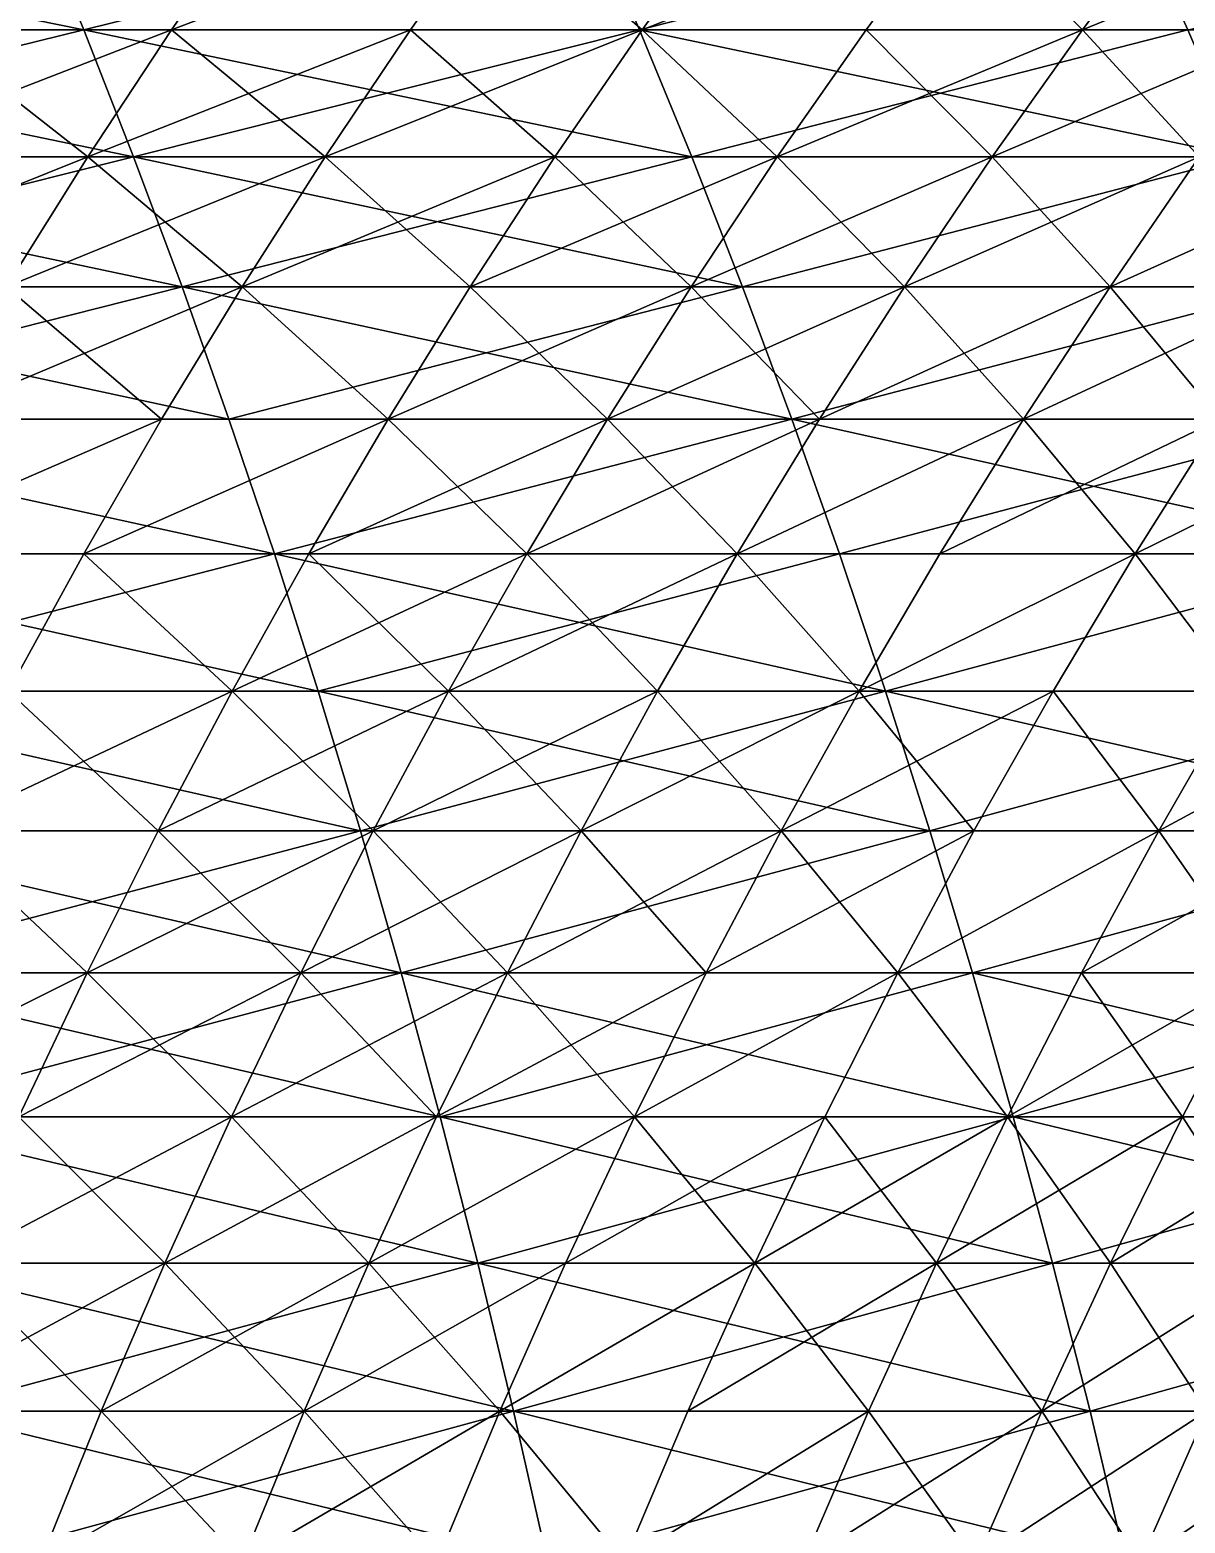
# Model space of a CAD drawing. Header units: millimetres. Extents: x -3250 to 8000, y -3250 to 3250.
# Drawn here: x 6162.1 to 6299.6, y 351.7 to 529.3 of the extents above; entities that cross this region are included whole.
import ezdxf

# ---------------------------------------------------------------- set-up
doc = ezdxf.new("R2010")
doc.units = ezdxf.units.MM
doc.header["$MEASUREMENT"] = 0
doc.layers.add('MESH_3D', color=2, linetype='CONTINUOUS')

msp = doc.modelspace()

# ---------------------------------------------------------------- linework, layer by layer
at = {"layer": 'MESH_3D'}
for points in [[(6168.55, 529.35, 25769.46), (6095.77, 544.14, 25790.69), (6101.58, 529.35, 25802.75)], [(6162.45, 544.14, 25757.55), (6095.77, 544.14, 25790.69), (6168.55, 529.35, 25769.46)], [(6149.74, 529.35, 2408.85), (6189.27, 544.14, 2434.27), (6159.77, 544.14, 2399.99)], [(6149.74, 529.35, 2408.85), (6179.01, 529.35, 2442.87), (6189.27, 544.14, 2434.27)], [(6228.28, 544.14, 25722.76), (6162.45, 544.14, 25757.55), (6168.55, 529.35, 25769.46)], [(6228.28, 544.14, 25722.76), (6168.55, 529.35, 25769.46), (6234.68, 529.35, 25734.51)], [(6179.01, 529.35, 2442.87), (6207.43, 529.35, 2477.61), (6217.9, 544.14, 2469.26)], [(6179.01, 529.35, 2442.87), (6217.9, 544.14, 2469.26), (6189.27, 544.14, 2434.27)], [(6207.43, 529.35, 2477.61), (6234.98, 529.35, 2513.05), (6217.9, 544.14, 2469.26)], [(6217.9, 544.14, 2469.26), (6234.98, 529.35, 2513.05), (6245.65, 544.14, 2504.97)], [(6293.22, 544.14, 25686.33), (6228.28, 544.14, 25722.76), (6234.68, 529.35, 25734.51)], [(6293.22, 544.14, 25686.33), (6234.68, 529.35, 25734.51), (6299.91, 529.35, 25697.92)], [(6234.98, 529.35, 2513.05), (6261.63, 529.35, 2549.16), (6272.5, 544.14, 2541.35)], [(6234.98, 529.35, 2513.05), (6272.5, 544.14, 2541.35), (6245.65, 544.14, 2504.97)], [(6261.63, 529.35, 2549.16), (6287.37, 529.35, 2585.93), (6272.5, 544.14, 2541.35)], [(6272.5, 544.14, 2541.35), (6287.37, 529.35, 2585.93), (6298.43, 544.14, 2578.39)], [(6287.37, 529.35, 2585.93), (6312.19, 529.35, 2623.32), (6323.44, 544.14, 2616.06)], [(6287.37, 529.35, 2585.93), (6323.44, 544.14, 2616.06), (6298.43, 544.14, 2578.39)], [(6357.24, 544.14, 25648.3), (6293.22, 544.14, 25686.33), (6299.91, 529.35, 25697.92)], [(6101.58, 529.35, 897.25), (6174.49, 514.23, 918.96), (6107.22, 514.23, 885.53)], [(6101.58, 529.35, 897.25), (6168.55, 529.35, 930.54), (6174.49, 514.23, 918.96)], [(6168.55, 529.35, 25769.46), (6101.58, 529.35, 25802.75), (6107.22, 514.23, 25814.47)], [(6168.55, 529.35, 25769.46), (6107.22, 514.23, 25814.47), (6174.49, 514.23, 25781.04)], [(6139.98, 514.23, 2417.46), (6169.05, 514.23, 2451.23), (6179.01, 529.35, 2442.87)], [(6139.98, 514.23, 2417.46), (6179.01, 529.35, 2442.87), (6149.74, 529.35, 2408.85)], [(6169.05, 514.23, 24248.77), (6139.98, 514.23, 24282.54), (6149.74, 529.35, 24291.15)], [(6169.05, 514.23, 24248.77), (6149.74, 529.35, 24291.15), (6179.01, 529.35, 24257.13)], [(6168.55, 529.35, 930.54), (6240.9, 514.23, 954.06), (6174.49, 514.23, 918.96)], [(6168.55, 529.35, 930.54), (6234.68, 529.35, 965.49), (6240.9, 514.23, 954.06)], [(6234.68, 529.35, 25734.51), (6168.55, 529.35, 25769.46), (6174.49, 514.23, 25781.04)], [(6169.05, 514.23, 2451.23), (6207.43, 529.35, 2477.61), (6179.01, 529.35, 2442.87)], [(6169.05, 514.23, 2451.23), (6197.26, 514.23, 2485.72), (6207.43, 529.35, 2477.61)], [(6197.26, 514.23, 24214.28), (6169.05, 514.23, 24248.77), (6179.01, 529.35, 24257.13)], [(6234.68, 529.35, 25734.51), (6174.49, 514.23, 25781.04), (6240.9, 514.23, 25745.94)], [(6197.26, 514.23, 24214.28), (6179.01, 529.35, 24257.13), (6207.43, 529.35, 24222.39)], [(6197.26, 514.23, 2485.72), (6224.61, 514.23, 2520.9), (6234.98, 529.35, 2513.05)], [(6197.26, 514.23, 2485.72), (6234.98, 529.35, 2513.05), (6207.43, 529.35, 2477.61)], [(6224.61, 514.23, 24179.1), (6197.26, 514.23, 24214.28), (6207.43, 529.35, 24222.39)], [(6224.61, 514.23, 24179.1), (6207.43, 529.35, 24222.39), (6234.98, 529.35, 24186.95)], [(6224.61, 514.23, 2520.9), (6251.07, 514.23, 2556.75), (6234.98, 529.35, 2513.05)], [(6251.07, 514.23, 24143.25), (6224.61, 514.23, 24179.1), (6234.98, 529.35, 24186.95)], [(6234.68, 529.35, 965.49), (6299.91, 529.35, 1002.08), (6306.42, 514.23, 990.81)], [(6234.68, 529.35, 965.49), (6306.42, 514.23, 990.81), (6240.9, 514.23, 954.06)], [(6299.91, 529.35, 25697.92), (6234.68, 529.35, 25734.51), (6240.9, 514.23, 25745.94)], [(6234.98, 529.35, 2513.05), (6251.07, 514.23, 2556.75), (6261.63, 529.35, 2549.16)], [(6251.07, 514.23, 24143.25), (6234.98, 529.35, 24186.95), (6261.63, 529.35, 24150.84)], [(6299.91, 529.35, 25697.92), (6240.9, 514.23, 25745.94), (6306.42, 514.23, 25709.19)], [(6251.07, 514.23, 2556.75), (6287.37, 529.35, 2585.93), (6261.63, 529.35, 2549.16)], [(6251.07, 514.23, 2556.75), (6276.62, 514.23, 2593.25), (6287.37, 529.35, 2585.93)], [(6276.62, 514.23, 24106.75), (6251.07, 514.23, 24143.25), (6261.63, 529.35, 24150.84)], [(6276.62, 514.23, 24106.75), (6261.63, 529.35, 24150.84), (6287.37, 529.35, 24114.07)], [(6276.62, 514.23, 2593.25), (6301.26, 514.23, 2630.38), (6287.37, 529.35, 2585.93)], [(6312.19, 529.35, 24076.68), (6276.62, 514.23, 24106.75), (6287.37, 529.35, 24114.07)], [(6301.26, 514.23, 24069.62), (6276.62, 514.23, 24106.75), (6312.19, 529.35, 24076.68)], [(6287.37, 529.35, 2585.93), (6301.26, 514.23, 2630.38), (6312.19, 529.35, 2623.32)], [(6107.22, 514.23, 885.53), (6174.49, 514.23, 918.96), (6180.25, 498.79, 907.72)], [(6107.22, 514.23, 885.53), (6180.25, 498.79, 907.72), (6112.7, 498.79, 874.15)], [(6174.49, 514.23, 25781.04), (6107.22, 514.23, 25814.47), (6112.7, 498.79, 25825.85)], [(6174.49, 514.23, 25781.04), (6112.7, 498.79, 25825.85), (6180.25, 498.79, 25792.28)], [(6130.51, 498.79, 2425.82), (6159.37, 498.79, 2459.35), (6169.05, 514.23, 2451.23)], [(6130.51, 498.79, 2425.82), (6169.05, 514.23, 2451.23), (6139.98, 514.23, 2417.46)], [(6159.37, 498.79, 24240.65), (6139.98, 514.23, 24282.54), (6169.05, 514.23, 24248.77)], [(6159.37, 498.79, 2459.35), (6187.39, 498.79, 2493.6), (6197.26, 514.23, 2485.72)], [(6159.37, 498.79, 2459.35), (6197.26, 514.23, 2485.72), (6169.05, 514.23, 2451.23)], [(6187.39, 498.79, 24206.4), (6159.37, 498.79, 24240.65), (6169.05, 514.23, 24248.77)], [(6187.39, 498.79, 24206.4), (6169.05, 514.23, 24248.77), (6197.26, 514.23, 24214.28)], [(6174.49, 514.23, 918.96), (6240.9, 514.23, 954.06), (6246.94, 498.79, 942.97)], [(6174.49, 514.23, 918.96), (6246.94, 498.79, 942.97), (6180.25, 498.79, 907.72)], [(6240.9, 514.23, 25745.94), (6174.49, 514.23, 25781.04), (6180.25, 498.79, 25792.28)], [(6240.9, 514.23, 25745.94), (6180.25, 498.79, 25792.28), (6246.94, 498.79, 25757.03)], [(6187.39, 498.79, 2493.6), (6224.61, 514.23, 2520.9), (6197.26, 514.23, 2485.72)], [(6187.39, 498.79, 2493.6), (6214.54, 498.79, 2528.53), (6224.61, 514.23, 2520.9)], [(6214.54, 498.79, 24171.47), (6187.39, 498.79, 24206.4), (6197.26, 514.23, 24214.28)], [(6214.54, 498.79, 24171.47), (6197.26, 514.23, 24214.28), (6224.61, 514.23, 24179.1)], [(6214.54, 498.79, 2528.53), (6240.81, 498.79, 2564.13), (6224.61, 514.23, 2520.9)], [(6251.07, 514.23, 24143.25), (6214.54, 498.79, 24171.47), (6224.61, 514.23, 24179.1)], [(6240.81, 498.79, 24135.87), (6214.54, 498.79, 24171.47), (6251.07, 514.23, 24143.25)], [(6224.61, 514.23, 2520.9), (6240.81, 498.79, 2564.13), (6251.07, 514.23, 2556.75)], [(6240.81, 498.79, 2564.13), (6276.62, 514.23, 2593.25), (6251.07, 514.23, 2556.75)], [(6240.81, 498.79, 2564.13), (6266.19, 498.79, 2600.37), (6276.62, 514.23, 2593.25)], [(6266.19, 498.79, 24099.63), (6240.81, 498.79, 24135.87), (6251.07, 514.23, 24143.25)], [(6240.9, 514.23, 954.06), (6306.42, 514.23, 990.81), (6246.94, 498.79, 942.97)], [(6306.42, 514.23, 25709.19), (6240.9, 514.23, 25745.94), (6246.94, 498.79, 25757.03)], [(6246.94, 498.79, 942.97), (6306.42, 514.23, 990.81), (6312.73, 498.79, 979.87)], [(6306.42, 514.23, 25709.19), (6246.94, 498.79, 25757.03), (6312.73, 498.79, 25720.13)], [(6266.19, 498.79, 24099.63), (6251.07, 514.23, 24143.25), (6276.62, 514.23, 24106.75)], [(6266.19, 498.79, 2600.37), (6301.26, 514.23, 2630.38), (6276.62, 514.23, 2593.25)], [(6266.19, 498.79, 2600.37), (6290.66, 498.79, 2637.23), (6301.26, 514.23, 2630.38)], [(6290.66, 498.79, 24062.77), (6266.19, 498.79, 24099.63), (6276.62, 514.23, 24106.75)], [(6290.66, 498.79, 24062.77), (6276.62, 514.23, 24106.75), (6301.26, 514.23, 24069.62)], [(6290.66, 498.79, 2637.23), (6314.19, 498.79, 2674.7), (6324.97, 514.23, 2668.11)], [(6290.66, 498.79, 2637.23), (6324.97, 514.23, 2668.11), (6301.26, 514.23, 2630.38)], [(6314.19, 498.79, 24025.3), (6290.66, 498.79, 24062.77), (6301.26, 514.23, 24069.62)], [(6112.7, 498.79, 874.15), (6185.83, 483.04, 896.83), (6118.01, 483.04, 863.12)], [(6112.7, 498.79, 874.15), (6180.25, 498.79, 907.72), (6185.83, 483.04, 896.83)], [(6180.25, 498.79, 25792.28), (6112.7, 498.79, 25825.85), (6118.01, 483.04, 25836.88)], [(6180.25, 498.79, 25792.28), (6118.01, 483.04, 25836.88), (6185.83, 483.04, 25803.17)], [(6150, 483.04, 2467.22), (6177.82, 483.04, 2501.23), (6187.39, 498.79, 2493.6)], [(6150, 483.04, 2467.22), (6187.39, 498.79, 2493.6), (6159.37, 498.79, 2459.35)], [(6177.82, 483.04, 24198.77), (6150, 483.04, 24232.78), (6159.37, 498.79, 24240.65)], [(6177.82, 483.04, 24198.77), (6159.37, 498.79, 24240.65), (6187.39, 498.79, 24206.4)], [(6177.82, 483.04, 2501.23), (6204.78, 483.04, 2535.92), (6187.39, 498.79, 2493.6)], [(6204.78, 483.04, 24164.08), (6177.82, 483.04, 24198.77), (6187.39, 498.79, 24206.4)], [(6180.25, 498.79, 907.72), (6252.79, 483.04, 932.22), (6185.83, 483.04, 896.83)], [(6180.25, 498.79, 907.72), (6246.94, 498.79, 942.97), (6252.79, 483.04, 932.22)], [(6246.94, 498.79, 25757.03), (6180.25, 498.79, 25792.28), (6185.83, 483.04, 25803.17)], [(6246.94, 498.79, 25757.03), (6185.83, 483.04, 25803.17), (6252.79, 483.04, 25767.78)], [(6187.39, 498.79, 2493.6), (6204.78, 483.04, 2535.92), (6214.54, 498.79, 2528.53)], [(6204.78, 483.04, 24164.08), (6187.39, 498.79, 24206.4), (6214.54, 498.79, 24171.47)], [(6204.78, 483.04, 2535.92), (6230.87, 483.04, 2571.27), (6240.81, 498.79, 2564.13)], [(6204.78, 483.04, 2535.92), (6240.81, 498.79, 2564.13), (6214.54, 498.79, 2528.53)], [(6230.87, 483.04, 24128.73), (6204.78, 483.04, 24164.08), (6214.54, 498.79, 24171.47)], [(6230.87, 483.04, 24128.73), (6214.54, 498.79, 24171.47), (6240.81, 498.79, 24135.87)], [(6230.87, 483.04, 2571.27), (6266.19, 498.79, 2600.37), (6240.81, 498.79, 2564.13)], [(6230.87, 483.04, 2571.27), (6256.08, 483.04, 2607.26), (6266.19, 498.79, 2600.37)], [(6256.08, 483.04, 24092.74), (6230.87, 483.04, 24128.73), (6240.81, 498.79, 24135.87)], [(6256.08, 483.04, 24092.74), (6240.81, 498.79, 24135.87), (6266.19, 498.79, 24099.63)], [(6246.94, 498.79, 942.97), (6312.73, 498.79, 979.87), (6252.79, 483.04, 932.22)], [(6312.73, 498.79, 25720.13), (6246.94, 498.79, 25757.03), (6252.79, 483.04, 25767.78)], [(6252.79, 483.04, 932.22), (6312.73, 498.79, 979.87), (6318.85, 483.04, 969.27)], [(6312.73, 498.79, 25720.13), (6252.79, 483.04, 25767.78), (6318.85, 483.04, 25730.73)], [(6256.08, 483.04, 2607.26), (6280.37, 483.04, 2643.87), (6290.66, 498.79, 2637.23)], [(6256.08, 483.04, 2607.26), (6290.66, 498.79, 2637.23), (6266.19, 498.79, 2600.37)], [(6280.37, 483.04, 24056.13), (6256.08, 483.04, 24092.74), (6266.19, 498.79, 24099.63)], [(6280.37, 483.04, 24056.13), (6266.19, 498.79, 24099.63), (6290.66, 498.79, 24062.77)], [(6280.37, 483.04, 2643.87), (6314.19, 498.79, 2674.7), (6290.66, 498.79, 2637.23)], [(6280.37, 483.04, 2643.87), (6303.75, 483.04, 2681.08), (6314.19, 498.79, 2674.7)], [(6303.75, 483.04, 24018.92), (6280.37, 483.04, 24056.13), (6290.66, 498.79, 24062.77)], [(6303.75, 483.04, 24018.92), (6290.66, 498.79, 24062.77), (6314.19, 498.79, 24025.3)], [(6118.01, 483.04, 863.12), (6185.83, 483.04, 896.83), (6191.24, 466.99, 886.29)], [(6118.01, 483.04, 863.12), (6191.24, 466.99, 886.29), (6123.15, 466.99, 852.45)], [(6191.24, 466.99, 25813.71), (6118.01, 483.04, 25836.88), (6123.15, 466.99, 25847.55)], [(6185.83, 483.04, 25803.17), (6118.01, 483.04, 25836.88), (6191.24, 466.99, 25813.71)], [(6140.92, 466.99, 2474.83), (6177.82, 483.04, 2501.23), (6150, 483.04, 2467.22)], [(6140.92, 466.99, 2474.83), (6168.56, 466.99, 2508.61), (6177.82, 483.04, 2501.23)], [(6177.82, 483.04, 24198.77), (6140.92, 466.99, 24225.17), (6150, 483.04, 24232.78)], [(6168.56, 466.99, 24191.39), (6140.92, 466.99, 24225.17), (6177.82, 483.04, 24198.77)], [(6168.56, 466.99, 2508.61), (6195.34, 466.99, 2543.07), (6204.78, 483.04, 2535.92)], [(6168.56, 466.99, 2508.61), (6204.78, 483.04, 2535.92), (6177.82, 483.04, 2501.23)], [(6204.78, 483.04, 24164.08), (6168.56, 466.99, 24191.39), (6177.82, 483.04, 24198.77)], [(6195.34, 466.99, 24156.93), (6168.56, 466.99, 24191.39), (6204.78, 483.04, 24164.08)], [(6185.83, 483.04, 896.83), (6252.79, 483.04, 932.22), (6191.24, 466.99, 886.29)], [(6252.79, 483.04, 25767.78), (6185.83, 483.04, 25803.17), (6191.24, 466.99, 25813.71)], [(6191.24, 466.99, 886.29), (6252.79, 483.04, 932.22), (6258.46, 466.99, 921.82)], [(6252.79, 483.04, 25767.78), (6191.24, 466.99, 25813.71), (6258.46, 466.99, 25778.18)], [(6195.34, 466.99, 2543.07), (6221.26, 466.99, 2578.19), (6230.87, 483.04, 2571.27)], [(6195.34, 466.99, 2543.07), (6230.87, 483.04, 2571.27), (6204.78, 483.04, 2535.92)], [(6221.26, 466.99, 24121.81), (6195.34, 466.99, 24156.93), (6204.78, 483.04, 24164.08)], [(6221.26, 466.99, 24121.81), (6204.78, 483.04, 24164.08), (6230.87, 483.04, 24128.73)], [(6221.26, 466.99, 2578.19), (6256.08, 483.04, 2607.26), (6230.87, 483.04, 2571.27)], [(6221.26, 466.99, 2578.19), (6246.29, 466.99, 2613.94), (6256.08, 483.04, 2607.26)], [(6246.29, 466.99, 24086.06), (6221.26, 466.99, 24121.81), (6230.87, 483.04, 24128.73)], [(6246.29, 466.99, 24086.06), (6230.87, 483.04, 24128.73), (6256.08, 483.04, 24092.74)], [(6246.29, 466.99, 2613.94), (6270.42, 466.99, 2650.3), (6280.37, 483.04, 2643.87)], [(6246.29, 466.99, 2613.94), (6280.37, 483.04, 2643.87), (6256.08, 483.04, 2607.26)], [(6280.37, 483.04, 24056.13), (6246.29, 466.99, 24086.06), (6256.08, 483.04, 24092.74)], [(6270.42, 466.99, 24049.7), (6246.29, 466.99, 24086.06), (6280.37, 483.04, 24056.13)], [(6252.79, 483.04, 932.22), (6324.78, 466.99, 959.01), (6258.46, 466.99, 921.82)], [(6252.79, 483.04, 932.22), (6318.85, 483.04, 969.27), (6324.78, 466.99, 959.01)], [(6318.85, 483.04, 25730.73), (6252.79, 483.04, 25767.78), (6258.46, 466.99, 25778.18)], [(6318.85, 483.04, 25730.73), (6258.46, 466.99, 25778.18), (6324.78, 466.99, 25740.99)], [(6270.42, 466.99, 2650.3), (6293.64, 466.99, 2687.25), (6280.37, 483.04, 2643.87)], [(6303.75, 483.04, 24018.92), (6270.42, 466.99, 24049.7), (6280.37, 483.04, 24056.13)], [(6293.64, 466.99, 24012.75), (6270.42, 466.99, 24049.7), (6303.75, 483.04, 24018.92)], [(6280.37, 483.04, 2643.87), (6293.64, 466.99, 2687.25), (6303.75, 483.04, 2681.08)], [(6293.64, 466.99, 2687.25), (6326.19, 483.04, 2718.85), (6303.75, 483.04, 2681.08)], [(6293.64, 466.99, 2687.25), (6315.93, 466.99, 2724.78), (6326.19, 483.04, 2718.85)], [(6315.93, 466.99, 23975.22), (6293.64, 466.99, 24012.75), (6303.75, 483.04, 24018.92)], [(6123.15, 466.99, 852.45), (6196.46, 450.66, 876.11), (6128.11, 450.66, 842.14)], [(6123.15, 466.99, 852.45), (6191.24, 466.99, 886.29), (6196.46, 450.66, 876.11)], [(6191.24, 466.99, 25813.71), (6123.15, 466.99, 25847.55), (6128.11, 450.66, 25857.86)], [(6191.24, 466.99, 25813.71), (6128.11, 450.66, 25857.86), (6196.46, 450.66, 25823.89)], [(6140.92, 466.99, 2474.83), (6159.61, 450.66, 2515.75), (6168.56, 466.99, 2508.61)], [(6159.61, 450.66, 24184.25), (6140.92, 466.99, 24225.17), (6168.56, 466.99, 24191.39)], [(6159.61, 450.66, 2515.75), (6186.22, 450.66, 2549.98), (6168.56, 466.99, 2508.61)], [(6186.22, 450.66, 24150.02), (6159.61, 450.66, 24184.25), (6168.56, 466.99, 24191.39)], [(6168.56, 466.99, 2508.61), (6186.22, 450.66, 2549.98), (6195.34, 466.99, 2543.07)], [(6186.22, 450.66, 24150.02), (6168.56, 466.99, 24191.39), (6195.34, 466.99, 24156.93)], [(6186.22, 450.66, 2549.98), (6221.26, 466.99, 2578.19), (6195.34, 466.99, 2543.07)], [(6186.22, 450.66, 2549.98), (6211.97, 450.66, 2584.86), (6221.26, 466.99, 2578.19)], [(6211.97, 450.66, 24115.14), (6186.22, 450.66, 24150.02), (6195.34, 466.99, 24156.93)], [(6191.24, 466.99, 886.29), (6263.93, 450.66, 911.77), (6196.46, 450.66, 876.11)], [(6191.24, 466.99, 886.29), (6258.46, 466.99, 921.82), (6263.93, 450.66, 911.77)], [(6258.46, 466.99, 25778.18), (6191.24, 466.99, 25813.71), (6196.46, 450.66, 25823.89)], [(6211.97, 450.66, 24115.14), (6195.34, 466.99, 24156.93), (6221.26, 466.99, 24121.81)], [(6258.46, 466.99, 25778.18), (6196.46, 450.66, 25823.89), (6263.93, 450.66, 25788.23)], [(6211.97, 450.66, 2584.86), (6246.29, 466.99, 2613.94), (6221.26, 466.99, 2578.19)], [(6211.97, 450.66, 2584.86), (6236.84, 450.66, 2620.38), (6246.29, 466.99, 2613.94)], [(6236.84, 450.66, 24079.62), (6211.97, 450.66, 24115.14), (6221.26, 466.99, 24121.81)], [(6236.84, 450.66, 24079.62), (6221.26, 466.99, 24121.81), (6246.29, 466.99, 24086.06)], [(6236.84, 450.66, 2620.38), (6260.81, 450.66, 2656.51), (6246.29, 466.99, 2613.94)], [(6260.81, 450.66, 24043.49), (6236.84, 450.66, 24079.62), (6246.29, 466.99, 24086.06)], [(6246.29, 466.99, 2613.94), (6260.81, 450.66, 2656.51), (6270.42, 466.99, 2650.3)], [(6260.81, 450.66, 24043.49), (6246.29, 466.99, 24086.06), (6270.42, 466.99, 24049.7)], [(6258.46, 466.99, 921.82), (6324.78, 466.99, 959.01), (6263.93, 450.66, 911.77)], [(6324.78, 466.99, 25740.99), (6258.46, 466.99, 25778.18), (6263.93, 450.66, 25788.23)], [(6260.81, 450.66, 2656.51), (6293.64, 466.99, 2687.25), (6270.42, 466.99, 2650.3)], [(6260.81, 450.66, 2656.51), (6283.88, 450.66, 2693.22), (6293.64, 466.99, 2687.25)], [(6293.64, 466.99, 24012.75), (6260.81, 450.66, 24043.49), (6270.42, 466.99, 24049.7)], [(6283.88, 450.66, 24006.78), (6260.81, 450.66, 24043.49), (6293.64, 466.99, 24012.75)], [(6263.93, 450.66, 911.77), (6324.78, 466.99, 959.01), (6330.5, 450.66, 949.1)], [(6324.78, 466.99, 25740.99), (6263.93, 450.66, 25788.23), (6330.5, 450.66, 25750.9)], [(6283.88, 450.66, 2693.22), (6306.03, 450.66, 2730.5), (6293.64, 466.99, 2687.25)], [(6306.03, 450.66, 23969.5), (6283.88, 450.66, 24006.78), (6293.64, 466.99, 24012.75)], [(6293.64, 466.99, 2687.25), (6306.03, 450.66, 2730.5), (6315.93, 466.99, 2724.78)], [(6306.03, 450.66, 23969.5), (6293.64, 466.99, 24012.75), (6315.93, 466.99, 23975.22)], [(6128.11, 450.66, 842.14), (6201.49, 434.04, 866.3), (6132.9, 434.04, 832.2)], [(6128.11, 450.66, 842.14), (6196.46, 450.66, 876.11), (6201.49, 434.04, 866.3)], [(6201.49, 434.04, 25833.7), (6128.11, 450.66, 25857.86), (6132.9, 434.04, 25867.8)], [(6196.46, 450.66, 25823.89), (6128.11, 450.66, 25857.86), (6201.49, 434.04, 25833.7)], [(6150.99, 434.04, 2522.62), (6177.43, 434.04, 2556.64), (6186.22, 450.66, 2549.98)], [(6150.99, 434.04, 2522.62), (6186.22, 450.66, 2549.98), (6159.61, 450.66, 2515.75)], [(6177.43, 434.04, 24143.36), (6150.99, 434.04, 24177.38), (6159.61, 450.66, 24184.25)], [(6177.43, 434.04, 24143.36), (6159.61, 450.66, 24184.25), (6186.22, 450.66, 24150.02)], [(6177.43, 434.04, 2556.64), (6203.01, 434.04, 2591.3), (6211.97, 450.66, 2584.86)], [(6177.43, 434.04, 2556.64), (6211.97, 450.66, 2584.86), (6186.22, 450.66, 2549.98)], [(6203.01, 434.04, 24108.7), (6177.43, 434.04, 24143.36), (6186.22, 450.66, 24150.02)], [(6203.01, 434.04, 24108.7), (6186.22, 450.66, 24150.02), (6211.97, 450.66, 24115.14)], [(6196.46, 450.66, 876.11), (6263.93, 450.66, 911.77), (6269.21, 434.04, 902.09)], [(6196.46, 450.66, 876.11), (6269.21, 434.04, 902.09), (6201.49, 434.04, 866.3)], [(6263.93, 450.66, 25788.23), (6196.46, 450.66, 25823.89), (6201.49, 434.04, 25833.7)], [(6263.93, 450.66, 25788.23), (6201.49, 434.04, 25833.7), (6269.21, 434.04, 25797.91)], [(6203.01, 434.04, 2591.3), (6227.72, 434.04, 2626.59), (6236.84, 450.66, 2620.38)], [(6203.01, 434.04, 2591.3), (6236.84, 450.66, 2620.38), (6211.97, 450.66, 2584.86)], [(6227.72, 434.04, 24073.41), (6203.01, 434.04, 24108.7), (6211.97, 450.66, 24115.14)], [(6227.72, 434.04, 24073.41), (6211.97, 450.66, 24115.14), (6236.84, 450.66, 24079.62)], [(6227.72, 434.04, 2626.59), (6260.81, 450.66, 2656.51), (6236.84, 450.66, 2620.38)], [(6227.72, 434.04, 2626.59), (6251.55, 434.04, 2662.49), (6260.81, 450.66, 2656.51)], [(6251.55, 434.04, 24037.51), (6227.72, 434.04, 24073.41), (6236.84, 450.66, 24079.62)], [(6251.55, 434.04, 24037.51), (6236.84, 450.66, 24079.62), (6260.81, 450.66, 24043.49)], [(6251.55, 434.04, 2662.49), (6274.47, 434.04, 2698.97), (6283.88, 450.66, 2693.22)], [(6251.55, 434.04, 2662.49), (6283.88, 450.66, 2693.22), (6260.81, 450.66, 2656.51)], [(6274.47, 434.04, 24001.03), (6251.55, 434.04, 24037.51), (6260.81, 450.66, 24043.49)], [(6274.47, 434.04, 24001.03), (6260.81, 450.66, 24043.49), (6283.88, 450.66, 24006.78)], [(6263.93, 450.66, 911.77), (6330.5, 450.66, 949.1), (6336.01, 434.04, 939.55)], [(6263.93, 450.66, 911.77), (6336.01, 434.04, 939.55), (6269.21, 434.04, 902.09)], [(6330.5, 450.66, 25750.9), (6263.93, 450.66, 25788.23), (6269.21, 434.04, 25797.91)], [(6330.5, 450.66, 25750.9), (6269.21, 434.04, 25797.91), (6336.01, 434.04, 25760.45)], [(6274.47, 434.04, 2698.97), (6296.47, 434.04, 2736.01), (6283.88, 450.66, 2693.22)], [(6296.47, 434.04, 23963.99), (6274.47, 434.04, 24001.03), (6283.88, 450.66, 24006.78)], [(6283.88, 450.66, 2693.22), (6296.47, 434.04, 2736.01), (6306.03, 450.66, 2730.5)], [(6296.47, 434.04, 23963.99), (6283.88, 450.66, 24006.78), (6306.03, 450.66, 23969.5)], [(6296.47, 434.04, 2736.01), (6317.55, 434.04, 2773.59), (6327.24, 450.66, 2768.31)], [(6296.47, 434.04, 2736.01), (6327.24, 450.66, 2768.31), (6306.03, 450.66, 2730.5)], [(6317.55, 434.04, 23926.41), (6296.47, 434.04, 23963.99), (6306.03, 450.66, 23969.5)], [(6132.9, 434.04, 832.2), (6206.33, 417.15, 856.85), (6137.5, 417.15, 822.64)], [(6132.9, 434.04, 832.2), (6201.49, 434.04, 866.3), (6206.33, 417.15, 856.85)], [(6201.49, 434.04, 25833.7), (6132.9, 434.04, 25867.8), (6137.5, 417.15, 25877.36)], [(6201.49, 434.04, 25833.7), (6137.5, 417.15, 25877.36), (6206.33, 417.15, 25843.15)], [(6142.69, 417.15, 2529.24), (6168.97, 417.15, 2563.05), (6150.99, 434.04, 2522.62)], [(6168.97, 417.15, 24136.95), (6142.69, 417.15, 24170.76), (6150.99, 434.04, 24177.38)], [(6150.99, 434.04, 2522.62), (6168.97, 417.15, 2563.05), (6177.43, 434.04, 2556.64)], [(6168.97, 417.15, 24136.95), (6150.99, 434.04, 24177.38), (6177.43, 434.04, 24143.36)], [(6168.97, 417.15, 2563.05), (6194.4, 417.15, 2597.5), (6203.01, 434.04, 2591.3)], [(6168.97, 417.15, 2563.05), (6203.01, 434.04, 2591.3), (6177.43, 434.04, 2556.64)], [(6194.4, 417.15, 24102.5), (6168.97, 417.15, 24136.95), (6177.43, 434.04, 24143.36)], [(6194.4, 417.15, 24102.5), (6177.43, 434.04, 24143.36), (6203.01, 434.04, 24108.7)], [(6194.4, 417.15, 2597.5), (6227.72, 434.04, 2626.59), (6203.01, 434.04, 2591.3)], [(6194.4, 417.15, 2597.5), (6218.96, 417.15, 2632.57), (6227.72, 434.04, 2626.59)], [(6218.96, 417.15, 24067.43), (6194.4, 417.15, 24102.5), (6203.01, 434.04, 24108.7)], [(6201.49, 434.04, 866.3), (6269.21, 434.04, 902.09), (6206.33, 417.15, 856.85)], [(6269.21, 434.04, 25797.91), (6201.49, 434.04, 25833.7), (6206.33, 417.15, 25843.15)], [(6218.96, 417.15, 24067.43), (6203.01, 434.04, 24108.7), (6227.72, 434.04, 24073.41)], [(6206.33, 417.15, 856.85), (6269.21, 434.04, 902.09), (6274.28, 417.15, 892.77)], [(6269.21, 434.04, 25797.91), (6206.33, 417.15, 25843.15), (6274.28, 417.15, 25807.23)], [(6218.96, 417.15, 2632.57), (6242.63, 417.15, 2668.25), (6227.72, 434.04, 2626.59)], [(6251.55, 434.04, 24037.51), (6218.96, 417.15, 24067.43), (6227.72, 434.04, 24073.41)], [(6242.63, 417.15, 24031.75), (6218.96, 417.15, 24067.43), (6251.55, 434.04, 24037.51)], [(6227.72, 434.04, 2626.59), (6242.63, 417.15, 2668.25), (6251.55, 434.04, 2662.49)], [(6242.63, 417.15, 2668.25), (6265.41, 417.15, 2704.5), (6274.47, 434.04, 2698.97)], [(6242.63, 417.15, 2668.25), (6274.47, 434.04, 2698.97), (6251.55, 434.04, 2662.49)], [(6265.41, 417.15, 23995.5), (6242.63, 417.15, 24031.75), (6251.55, 434.04, 24037.51)], [(6265.41, 417.15, 23995.5), (6251.55, 434.04, 24037.51), (6274.47, 434.04, 24001.03)], [(6265.41, 417.15, 2704.5), (6287.28, 417.15, 2741.32), (6296.47, 434.04, 2736.01)], [(6265.41, 417.15, 2704.5), (6296.47, 434.04, 2736.01), (6274.47, 434.04, 2698.97)], [(6296.47, 434.04, 23963.99), (6265.41, 417.15, 23995.5), (6274.47, 434.04, 24001.03)], [(6287.28, 417.15, 23958.68), (6265.41, 417.15, 23995.5), (6296.47, 434.04, 23963.99)], [(6269.21, 434.04, 902.09), (6336.01, 434.04, 939.55), (6274.28, 417.15, 892.77)], [(6336.01, 434.04, 25760.45), (6269.21, 434.04, 25797.91), (6274.28, 417.15, 25807.23)], [(6274.28, 417.15, 892.77), (6336.01, 434.04, 939.55), (6341.32, 417.15, 930.36)], [(6336.01, 434.04, 25760.45), (6274.28, 417.15, 25807.23), (6341.32, 417.15, 25769.64)], [(6287.28, 417.15, 2741.32), (6317.55, 434.04, 2773.59), (6296.47, 434.04, 2736.01)], [(6287.28, 417.15, 2741.32), (6308.23, 417.15, 2778.66), (6317.55, 434.04, 2773.59)], [(6308.23, 417.15, 23921.34), (6287.28, 417.15, 23958.68), (6296.47, 434.04, 23963.99)], [(6308.23, 417.15, 23921.34), (6296.47, 434.04, 23963.99), (6317.55, 434.04, 23926.41)], [(6134.73, 400, 2535.59), (6168.97, 417.15, 2563.05), (6142.69, 417.15, 2529.24)], [(6134.73, 400, 2535.59), (6160.85, 400, 2569.2), (6168.97, 417.15, 2563.05)], [(6137.5, 417.15, 822.64), (6210.98, 400, 847.79), (6141.92, 400, 813.47)], [(6137.5, 417.15, 822.64), (6206.33, 417.15, 856.85), (6210.98, 400, 847.79)], [(6206.33, 417.15, 25843.15), (6137.5, 417.15, 25877.36), (6141.92, 400, 25886.53)], [(6206.33, 417.15, 25843.15), (6141.92, 400, 25886.53), (6210.98, 400, 25852.21)], [(6160.85, 400, 24130.8), (6142.69, 417.15, 24170.76), (6168.97, 417.15, 24136.95)], [(6160.85, 400, 2569.2), (6186.12, 400, 2603.44), (6168.97, 417.15, 2563.05)], [(6194.4, 417.15, 24102.5), (6160.85, 400, 24130.8), (6168.97, 417.15, 24136.95)], [(6186.12, 400, 24096.56), (6160.85, 400, 24130.8), (6194.4, 417.15, 24102.5)], [(6168.97, 417.15, 2563.05), (6186.12, 400, 2603.44), (6194.4, 417.15, 2597.5)], [(6186.12, 400, 2603.44), (6218.96, 417.15, 2632.57), (6194.4, 417.15, 2597.5)], [(6186.12, 400, 2603.44), (6210.54, 400, 2638.31), (6218.96, 417.15, 2632.57)], [(6210.54, 400, 24061.69), (6186.12, 400, 24096.56), (6194.4, 417.15, 24102.5)], [(6210.54, 400, 24061.69), (6194.4, 417.15, 24102.5), (6218.96, 417.15, 24067.43)], [(6206.33, 417.15, 856.85), (6274.28, 417.15, 892.77), (6279.15, 400, 883.82)], [(6206.33, 417.15, 856.85), (6279.15, 400, 883.82), (6210.98, 400, 847.79)], [(6274.28, 417.15, 25807.23), (6206.33, 417.15, 25843.15), (6210.98, 400, 25852.21)], [(6210.54, 400, 2638.31), (6234.08, 400, 2673.78), (6242.63, 417.15, 2668.25)], [(6210.54, 400, 2638.31), (6242.63, 417.15, 2668.25), (6218.96, 417.15, 2632.57)], [(6234.08, 400, 24026.22), (6210.54, 400, 24061.69), (6218.96, 417.15, 24067.43)], [(6274.28, 417.15, 25807.23), (6210.98, 400, 25852.21), (6279.15, 400, 25816.18)], [(6234.08, 400, 24026.22), (6218.96, 417.15, 24067.43), (6242.63, 417.15, 24031.75)], [(6234.08, 400, 2673.78), (6265.41, 417.15, 2704.5), (6242.63, 417.15, 2668.25)], [(6234.08, 400, 2673.78), (6256.72, 400, 2709.82), (6265.41, 417.15, 2704.5)], [(6265.41, 417.15, 23995.5), (6234.08, 400, 24026.22), (6242.63, 417.15, 24031.75)], [(6256.72, 400, 23990.18), (6234.08, 400, 24026.22), (6265.41, 417.15, 23995.5)], [(6256.72, 400, 2709.82), (6278.46, 400, 2746.41), (6265.41, 417.15, 2704.5)], [(6278.46, 400, 23953.59), (6256.72, 400, 23990.18), (6265.41, 417.15, 23995.5)], [(6265.41, 417.15, 2704.5), (6278.46, 400, 2746.41), (6287.28, 417.15, 2741.32)], [(6278.46, 400, 23953.59), (6265.41, 417.15, 23995.5), (6287.28, 417.15, 23958.68)], [(6274.28, 417.15, 892.77), (6341.32, 417.15, 930.36), (6346.41, 400, 921.54)], [(6274.28, 417.15, 892.77), (6346.41, 400, 921.54), (6279.15, 400, 883.82)], [(6341.32, 417.15, 25769.64), (6274.28, 417.15, 25807.23), (6279.15, 400, 25816.18)], [(6278.46, 400, 2746.41), (6299.28, 400, 2783.53), (6308.23, 417.15, 2778.66)], [(6278.46, 400, 2746.41), (6308.23, 417.15, 2778.66), (6287.28, 417.15, 2741.32)], [(6299.28, 400, 23916.47), (6278.46, 400, 23953.59), (6287.28, 417.15, 23958.68)], [(6341.32, 417.15, 25769.64), (6279.15, 400, 25816.18), (6346.41, 400, 25778.46)], [(6299.28, 400, 23916.47), (6287.28, 417.15, 23958.68), (6308.23, 417.15, 23921.34)], [(6299.28, 400, 2783.53), (6319.17, 400, 2821.17), (6308.23, 417.15, 2778.66)], [(6319.17, 400, 23878.83), (6299.28, 400, 23916.47), (6308.23, 417.15, 23921.34)], [(6141.92, 400, 813.47), (6210.98, 400, 847.79), (6215.43, 382.6, 839.1)], [(6141.92, 400, 813.47), (6215.43, 382.6, 839.1), (6146.16, 382.6, 804.67)], [(6215.43, 382.6, 25860.9), (6141.92, 400, 25886.53), (6146.16, 382.6, 25895.33)], [(6210.98, 400, 25852.21), (6141.92, 400, 25886.53), (6215.43, 382.6, 25860.9)], [(6153.07, 382.6, 2575.09), (6178.2, 382.6, 2609.14), (6186.12, 400, 2603.44)], [(6153.07, 382.6, 2575.09), (6186.12, 400, 2603.44), (6160.85, 400, 2569.2)], [(6178.2, 382.6, 24090.86), (6153.07, 382.6, 24124.91), (6160.85, 400, 24130.8)], [(6178.2, 382.6, 24090.86), (6160.85, 400, 24130.8), (6186.12, 400, 24096.56)], [(6178.2, 382.6, 2609.14), (6210.54, 400, 2638.31), (6186.12, 400, 2603.44)], [(6178.2, 382.6, 2609.14), (6202.48, 382.6, 2643.81), (6210.54, 400, 2638.31)], [(6202.48, 382.6, 24056.19), (6178.2, 382.6, 24090.86), (6186.12, 400, 24096.56)], [(6202.48, 382.6, 24056.19), (6186.12, 400, 24096.56), (6210.54, 400, 24061.69)], [(6202.48, 382.6, 2643.81), (6234.08, 400, 2673.78), (6210.54, 400, 2638.31)], [(6202.48, 382.6, 2643.81), (6225.88, 382.6, 2679.07), (6234.08, 400, 2673.78)], [(6234.08, 400, 24026.22), (6202.48, 382.6, 24056.19), (6210.54, 400, 24061.69)], [(6225.88, 382.6, 24020.93), (6202.48, 382.6, 24056.19), (6234.08, 400, 24026.22)], [(6210.98, 400, 847.79), (6283.82, 382.6, 875.25), (6215.43, 382.6, 839.1)], [(6210.98, 400, 847.79), (6279.15, 400, 883.82), (6283.82, 382.6, 875.25)], [(6279.15, 400, 25816.18), (6210.98, 400, 25852.21), (6215.43, 382.6, 25860.9)], [(6279.15, 400, 25816.18), (6215.43, 382.6, 25860.9), (6283.82, 382.6, 25824.75)], [(6225.88, 382.6, 2679.07), (6248.4, 382.6, 2714.9), (6256.72, 400, 2709.82)], [(6225.88, 382.6, 2679.07), (6256.72, 400, 2709.82), (6234.08, 400, 2673.78)], [(6248.4, 382.6, 23985.1), (6225.88, 382.6, 24020.93), (6234.08, 400, 24026.22)], [(6248.4, 382.6, 23985.1), (6234.08, 400, 24026.22), (6256.72, 400, 23990.18)], [(6248.4, 382.6, 2714.9), (6278.46, 400, 2746.41), (6256.72, 400, 2709.82)], [(6248.4, 382.6, 2714.9), (6270.01, 382.6, 2751.29), (6278.46, 400, 2746.41)], [(6270.01, 382.6, 23948.71), (6248.4, 382.6, 23985.1), (6256.72, 400, 23990.18)], [(6270.01, 382.6, 23948.71), (6256.72, 400, 23990.18), (6278.46, 400, 23953.59)], [(6270.01, 382.6, 2751.29), (6290.71, 382.6, 2788.2), (6299.28, 400, 2783.53)], [(6270.01, 382.6, 2751.29), (6299.28, 400, 2783.53), (6278.46, 400, 2746.41)], [(6290.71, 382.6, 23911.8), (6270.01, 382.6, 23948.71), (6278.46, 400, 23953.59)], [(6290.71, 382.6, 23911.8), (6278.46, 400, 23953.59), (6299.28, 400, 23916.47)], [(6279.15, 400, 883.82), (6351.29, 382.6, 913.09), (6283.82, 382.6, 875.25)], [(6279.15, 400, 883.82), (6346.41, 400, 921.54), (6351.29, 382.6, 913.09)], [(6346.41, 400, 25778.46), (6279.15, 400, 25816.18), (6283.82, 382.6, 25824.75)], [(6346.41, 400, 25778.46), (6283.82, 382.6, 25824.75), (6351.29, 382.6, 25786.91)], [(6290.71, 382.6, 2788.2), (6310.49, 382.6, 2825.62), (6319.17, 400, 2821.17)], [(6290.71, 382.6, 2788.2), (6319.17, 400, 2821.17), (6299.28, 400, 2783.53)], [(6310.49, 382.6, 23874.38), (6290.71, 382.6, 23911.8), (6299.28, 400, 23916.47)], [(6310.49, 382.6, 23874.38), (6299.28, 400, 23916.47), (6319.17, 400, 23878.83)], [(6145.64, 364.97, 2580.72), (6170.63, 364.97, 2614.58), (6153.07, 382.6, 2575.09)], [(6178.2, 382.6, 24090.86), (6145.64, 364.97, 24119.28), (6153.07, 382.6, 24124.91)], [(6170.63, 364.97, 24085.42), (6145.64, 364.97, 24119.28), (6178.2, 382.6, 24090.86)], [(6146.16, 382.6, 804.67), (6219.68, 364.97, 830.81), (6150.2, 364.97, 796.28)], [(6146.16, 382.6, 804.67), (6215.43, 382.6, 839.1), (6219.68, 364.97, 830.81)], [(6215.43, 382.6, 25860.9), (6146.16, 382.6, 25895.33), (6150.2, 364.97, 25903.72)], [(6215.43, 382.6, 25860.9), (6150.2, 364.97, 25903.72), (6219.68, 364.97, 25869.19)], [(6153.07, 382.6, 2575.09), (6170.63, 364.97, 2614.58), (6178.2, 382.6, 2609.14)], [(6170.63, 364.97, 2614.58), (6202.48, 382.6, 2643.81), (6178.2, 382.6, 2609.14)], [(6170.63, 364.97, 2614.58), (6194.78, 364.97, 2649.06), (6202.48, 382.6, 2643.81)], [(6194.78, 364.97, 24050.94), (6170.63, 364.97, 24085.42), (6178.2, 382.6, 24090.86)], [(6194.78, 364.97, 24050.94), (6178.2, 382.6, 24090.86), (6202.48, 382.6, 24056.19)], [(6194.78, 364.97, 2649.06), (6218.05, 364.97, 2684.13), (6202.48, 382.6, 2643.81)], [(6225.88, 382.6, 24020.93), (6194.78, 364.97, 24050.94), (6202.48, 382.6, 24056.19)], [(6218.05, 364.97, 24015.87), (6194.78, 364.97, 24050.94), (6225.88, 382.6, 24020.93)], [(6202.48, 382.6, 2643.81), (6218.05, 364.97, 2684.13), (6225.88, 382.6, 2679.07)], [(6215.43, 382.6, 839.1), (6283.82, 382.6, 875.25), (6288.28, 364.97, 867.06)], [(6215.43, 382.6, 839.1), (6288.28, 364.97, 867.06), (6219.68, 364.97, 830.81)], [(6283.82, 382.6, 25824.75), (6215.43, 382.6, 25860.9), (6219.68, 364.97, 25869.19)], [(6218.05, 364.97, 2684.13), (6240.44, 364.97, 2719.76), (6248.4, 382.6, 2714.9)], [(6218.05, 364.97, 2684.13), (6248.4, 382.6, 2714.9), (6225.88, 382.6, 2679.07)], [(6248.4, 382.6, 23985.1), (6218.05, 364.97, 24015.87), (6225.88, 382.6, 24020.93)], [(6240.44, 364.97, 23980.24), (6218.05, 364.97, 24015.87), (6248.4, 382.6, 23985.1)], [(6283.82, 382.6, 25824.75), (6219.68, 364.97, 25869.19), (6288.28, 364.97, 25832.94)], [(6240.44, 364.97, 2719.76), (6261.94, 364.97, 2755.95), (6270.01, 382.6, 2751.29)], [(6240.44, 364.97, 2719.76), (6270.01, 382.6, 2751.29), (6248.4, 382.6, 2714.9)], [(6261.94, 364.97, 23944.05), (6240.44, 364.97, 23980.24), (6248.4, 382.6, 23985.1)], [(6261.94, 364.97, 23944.05), (6248.4, 382.6, 23985.1), (6270.01, 382.6, 23948.71)], [(6261.94, 364.97, 2755.95), (6282.53, 364.97, 2792.66), (6270.01, 382.6, 2751.29)], [(6282.53, 364.97, 23907.34), (6261.94, 364.97, 23944.05), (6270.01, 382.6, 23948.71)], [(6270.01, 382.6, 2751.29), (6282.53, 364.97, 2792.66), (6290.71, 382.6, 2788.2)], [(6282.53, 364.97, 23907.34), (6270.01, 382.6, 23948.71), (6290.71, 382.6, 23911.8)], [(6282.53, 364.97, 2792.66), (6302.19, 364.97, 2829.87), (6290.71, 382.6, 2788.2)], [(6310.49, 382.6, 23874.38), (6282.53, 364.97, 23907.34), (6290.71, 382.6, 23911.8)], [(6302.19, 364.97, 23870.13), (6282.53, 364.97, 23907.34), (6310.49, 382.6, 23874.38)], [(6283.82, 382.6, 875.25), (6351.29, 382.6, 913.09), (6288.28, 364.97, 867.06)], [(6351.29, 382.6, 25786.91), (6283.82, 382.6, 25824.75), (6288.28, 364.97, 25832.94)], [(6288.28, 364.97, 867.06), (6351.29, 382.6, 913.09), (6355.95, 364.97, 905.02)], [(6351.29, 382.6, 25786.91), (6288.28, 364.97, 25832.94), (6355.95, 364.97, 25794.98)], [(6290.71, 382.6, 2788.2), (6302.19, 364.97, 2829.87), (6310.49, 382.6, 2825.62)], [(6138.56, 347.11, 2586.08), (6163.43, 347.11, 2619.76), (6145.64, 364.97, 2580.72)], [(6163.43, 347.11, 24080.24), (6138.56, 347.11, 24113.92), (6145.64, 364.97, 24119.28)], [(6145.64, 364.97, 2580.72), (6163.43, 347.11, 2619.76), (6170.63, 364.97, 2614.58)], [(6163.43, 347.11, 24080.24), (6145.64, 364.97, 24119.28), (6170.63, 364.97, 24085.42)], [(6150.2, 364.97, 796.28), (6219.68, 364.97, 830.81), (6223.73, 347.11, 822.91)], [(6150.2, 364.97, 796.28), (6223.73, 347.11, 822.91), (6154.05, 347.11, 788.28)], [(6219.68, 364.97, 25869.19), (6150.2, 364.97, 25903.72), (6154.05, 347.11, 25911.72)], [(6219.68, 364.97, 25869.19), (6154.05, 347.11, 25911.72), (6223.73, 347.11, 25877.09)], [(6163.43, 347.11, 2619.76), (6194.78, 364.97, 2649.06), (6170.63, 364.97, 2614.58)], [(6163.43, 347.11, 2619.76), (6187.44, 347.11, 2654.06), (6194.78, 364.97, 2649.06)], [(6187.44, 347.11, 24045.94), (6163.43, 347.11, 24080.24), (6170.63, 364.97, 24085.42)], [(6187.44, 347.11, 24045.94), (6170.63, 364.97, 24085.42), (6194.78, 364.97, 24050.94)], [(6187.44, 347.11, 2654.06), (6218.05, 364.97, 2684.13), (6194.78, 364.97, 2649.06)], [(6187.44, 347.11, 2654.06), (6210.59, 347.11, 2688.94), (6218.05, 364.97, 2684.13)], [(6210.59, 347.11, 24011.06), (6187.44, 347.11, 24045.94), (6194.78, 364.97, 24050.94)], [(6210.59, 347.11, 24011.06), (6194.78, 364.97, 24050.94), (6218.05, 364.97, 24015.87)], [(6210.59, 347.11, 2688.94), (6232.87, 347.11, 2724.39), (6218.05, 364.97, 2684.13)], [(6232.87, 347.11, 23975.61), (6210.59, 347.11, 24011.06), (6218.05, 364.97, 24015.87)], [(6218.05, 364.97, 2684.13), (6232.87, 347.11, 2724.39), (6240.44, 364.97, 2719.76)], [(6232.87, 347.11, 23975.61), (6218.05, 364.97, 24015.87), (6240.44, 364.97, 23980.24)], [(6219.68, 364.97, 830.81), (6292.52, 347.11, 859.27), (6223.73, 347.11, 822.91)], [(6219.68, 364.97, 830.81), (6288.28, 364.97, 867.06), (6292.52, 347.11, 859.27)], [(6288.28, 364.97, 25832.94), (6219.68, 364.97, 25869.19), (6223.73, 347.11, 25877.09)], [(6288.28, 364.97, 25832.94), (6223.73, 347.11, 25877.09), (6292.52, 347.11, 25840.73)], [(6232.87, 347.11, 2724.39), (6261.94, 364.97, 2755.95), (6240.44, 364.97, 2719.76)], [(6232.87, 347.11, 2724.39), (6254.25, 347.11, 2760.39), (6261.94, 364.97, 2755.95)], [(6261.94, 364.97, 23944.05), (6232.87, 347.11, 23975.61), (6240.44, 364.97, 23980.24)], [(6254.25, 347.11, 23939.61), (6232.87, 347.11, 23975.61), (6261.94, 364.97, 23944.05)], [(6254.25, 347.11, 2760.39), (6282.53, 364.97, 2792.66), (6261.94, 364.97, 2755.95)], [(6254.25, 347.11, 2760.39), (6274.73, 347.11, 2796.9), (6282.53, 364.97, 2792.66)], [(6274.73, 347.11, 23903.1), (6254.25, 347.11, 23939.61), (6261.94, 364.97, 23944.05)], [(6274.73, 347.11, 23903.1), (6261.94, 364.97, 23944.05), (6282.53, 364.97, 23907.34)], [(6274.73, 347.11, 2796.9), (6302.19, 364.97, 2829.87), (6282.53, 364.97, 2792.66)], [(6274.73, 347.11, 2796.9), (6294.29, 347.11, 2833.92), (6302.19, 364.97, 2829.87)], [(6294.29, 347.11, 23866.08), (6274.73, 347.11, 23903.1), (6282.53, 364.97, 23907.34)], [(6294.29, 347.11, 23866.08), (6282.53, 364.97, 23907.34), (6302.19, 364.97, 23870.13)], [(6288.28, 364.97, 867.06), (6355.95, 364.97, 905.02), (6292.52, 347.11, 859.27)], [(6355.95, 364.97, 25794.98), (6288.28, 364.97, 25832.94), (6292.52, 347.11, 25840.73)], [(6292.52, 347.11, 859.27), (6355.95, 364.97, 905.02), (6360.39, 347.11, 897.33)], [(6355.95, 364.97, 25794.98), (6292.52, 347.11, 25840.73), (6360.39, 347.11, 25802.67)], [(6294.29, 347.11, 2833.92), (6320.93, 364.97, 2867.56), (6302.19, 364.97, 2829.87)], [(6294.29, 347.11, 2833.92), (6312.93, 347.11, 2871.41), (6320.93, 364.97, 2867.56)], [(6312.93, 347.11, 23828.59), (6294.29, 347.11, 23866.08), (6302.19, 364.97, 23870.13)]]:
    msp.add_3dface(points, dxfattribs=at)

doc.saveas('drawing.dxf')
